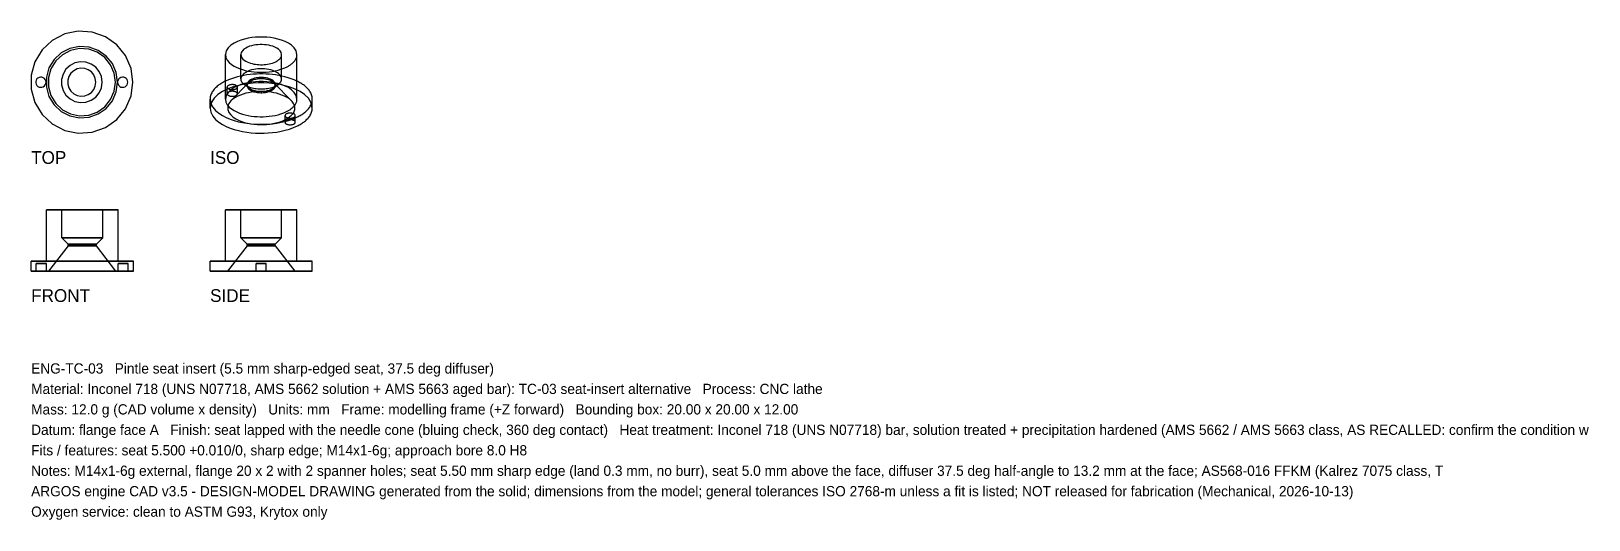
# Model space of a CAD drawing. Header units: millimetres. Extents: x 0 to 305, y -49 to 47.
import ezdxf

# ---------------------------------------------------------------- set-up
doc = ezdxf.new("R2010")
doc.units = ezdxf.units.MM
for name, color, linetype in [('FRONT_HIDDEN', 8, 'CONTINUOUS'), ('FRONT_VISIBLE', 7, 'Continuous'), ('ISO_HIDDEN', 8, 'CONTINUOUS'), ('ISO_VISIBLE', 7, 'Continuous'), ('SIDE_HIDDEN', 8, 'CONTINUOUS'), ('SIDE_VISIBLE', 7, 'Continuous'), ('TOP_HIDDEN', 8, 'CONTINUOUS'), ('TOP_VISIBLE', 7, 'Continuous')]:
    doc.layers.add(name, color=color, linetype=linetype)

msp = doc.modelspace()

# ---------------------------------------------------------------- linework, layer by layer
at = {"layer": 'FRONT_HIDDEN'}
for points in [[(17, 12), (16.39, 12), (15.78, 12), (15.17, 12), (14.57, 12), (13.96, 12), (13.35, 12), (12.74, 12), (12.13, 12), (11.52, 12), (10.91, 12), (10.3, 12), (9.7, 12), (9.09, 12), (8.48, 12), (7.87, 12), (7.26, 12), (6.65, 12), (6.04, 12), (5.43, 12), (4.83, 12), (4.22, 12), (3.61, 12), (3, 12)], [(14, 12), (13.65, 12), (13.3, 12), (12.96, 12), (12.61, 12), (12.26, 12), (11.91, 12), (11.57, 12), (11.22, 12), (10.87, 12), (10.52, 12), (10.17, 12), (9.83, 12), (9.48, 12), (9.13, 12), (8.78, 12), (8.43, 12), (8.09, 12), (7.74, 12), (7.39, 12), (7.04, 12), (6.7, 12), (6.35, 12), (6, 12)], [(6, 12), (6.35, 12), (6.7, 12), (7.04, 12), (7.39, 12), (7.74, 12), (8.09, 12), (8.43, 12), (8.78, 12), (9.13, 12), (9.48, 12), (9.83, 12), (10.17, 12), (10.52, 12), (10.87, 12), (11.22, 12), (11.57, 12), (11.91, 12), (12.26, 12), (12.61, 12), (12.96, 12), (13.3, 12), (13.65, 12), (14, 12)], [(6, 6.55), (6, 12)], [(14, 6.55), (14, 12)], [(14, 6.55), (13.65, 6.55), (13.3, 6.55), (12.96, 6.55), (12.61, 6.55), (12.26, 6.55), (11.91, 6.55), (11.57, 6.55), (11.22, 6.55), (10.87, 6.55), (10.52, 6.55), (10.17, 6.55), (9.83, 6.55), (9.48, 6.55), (9.13, 6.55), (8.78, 6.55), (8.43, 6.55), (8.09, 6.55), (7.74, 6.55), (7.39, 6.55), (7.04, 6.55), (6.7, 6.55), (6.35, 6.55), (6, 6.55)], [(6, 6.55), (6.35, 6.55), (6.7, 6.55), (7.04, 6.55), (7.39, 6.55), (7.74, 6.55), (8.09, 6.55), (8.43, 6.55), (8.78, 6.55), (9.13, 6.55), (9.48, 6.55), (9.83, 6.55), (10.17, 6.55), (10.52, 6.55), (10.87, 6.55), (11.22, 6.55), (11.57, 6.55), (11.91, 6.55), (12.26, 6.55), (12.61, 6.55), (12.96, 6.55), (13.3, 6.55), (13.65, 6.55), (14, 6.55)], [(7.25, 5.3), (6, 6.55)], [(12.75, 5.3), (14, 6.55)], [(7.25, 5), (3.42, 0)], [(12.75, 5.3), (12.51, 5.3), (12.27, 5.3), (12.03, 5.3), (11.79, 5.3), (11.55, 5.3), (11.32, 5.3), (11.08, 5.3), (10.84, 5.3), (10.6, 5.3), (10.36, 5.3), (10.12, 5.3), (9.88, 5.3), (9.64, 5.3), (9.4, 5.3), (9.16, 5.3), (8.92, 5.3), (8.68, 5.3), (8.45, 5.3), (8.21, 5.3), (7.97, 5.3), (7.73, 5.3), (7.49, 5.3), (7.25, 5.3)], [(7.25, 5.3), (7.49, 5.3), (7.73, 5.3), (7.97, 5.3), (8.21, 5.3), (8.45, 5.3), (8.68, 5.3), (8.92, 5.3), (9.16, 5.3), (9.4, 5.3), (9.64, 5.3), (9.88, 5.3), (10.12, 5.3), (10.36, 5.3), (10.6, 5.3), (10.84, 5.3), (11.08, 5.3), (11.32, 5.3), (11.55, 5.3), (11.79, 5.3), (12.03, 5.3), (12.27, 5.3), (12.51, 5.3), (12.75, 5.3)], [(7.25, 5), (7.25, 5.3)], [(12.75, 5), (12.51, 5), (12.27, 5), (12.03, 5), (11.79, 5), (11.55, 5), (11.32, 5), (11.08, 5), (10.84, 5), (10.6, 5), (10.36, 5), (10.12, 5), (9.88, 5), (9.64, 5), (9.4, 5), (9.16, 5), (8.92, 5), (8.68, 5), (8.45, 5), (8.21, 5), (7.97, 5), (7.73, 5), (7.49, 5), (7.25, 5)], [(7.25, 5), (7.49, 5), (7.73, 5), (7.97, 5), (8.21, 5), (8.45, 5), (8.68, 5), (8.92, 5), (9.16, 5), (9.4, 5), (9.64, 5), (9.88, 5), (10.12, 5), (10.36, 5), (10.6, 5), (10.84, 5), (11.08, 5), (11.32, 5), (11.55, 5), (11.79, 5), (12.03, 5), (12.27, 5), (12.51, 5), (12.75, 5)], [(12.75, 5), (12.75, 5.3)], [(16.58, 0), (12.75, 5)], [(20, 2), (19.13, 2), (18.26, 2), (17.39, 2), (16.52, 2), (15.65, 2), (14.78, 2), (13.91, 2), (13.04, 2), (12.17, 2), (11.3, 2), (10.43, 2), (9.57, 2), (8.7, 2), (7.83, 2), (6.96, 2), (6.09, 2), (5.22, 2), (4.35, 2), (3.48, 2), (2.61, 2), (1.74, 2), (0.87, 2), (0, 2)], [(20, 0), (19.13, 0), (18.26, 0), (17.39, 0), (16.52, 0), (15.65, 0), (14.78, 0), (13.91, 0), (13.04, 0), (12.17, 0), (11.3, 0), (10.43, 0), (9.57, 0), (8.7, 0), (7.83, 0), (6.96, 0), (6.09, 0), (5.22, 0), (4.35, 0), (3.48, 0), (2.61, 0), (1.74, 0), (0.87, 0), (0, 0)], [(3, 1.5), (2.91, 1.5), (2.83, 1.5), (2.74, 1.5), (2.65, 1.5), (2.57, 1.5), (2.48, 1.5), (2.39, 1.5), (2.3, 1.5), (2.22, 1.5), (2.13, 1.5), (2.04, 1.5), (1.96, 1.5), (1.87, 1.5), (1.78, 1.5), (1.7, 1.5), (1.61, 1.5), (1.52, 1.5), (1.43, 1.5), (1.35, 1.5), (1.26, 1.5), (1.17, 1.5), (1.09, 1.5), (1, 1.5)], [(1, 1.5), (1.09, 1.5), (1.17, 1.5), (1.26, 1.5), (1.35, 1.5), (1.43, 1.5), (1.52, 1.5), (1.61, 1.5), (1.7, 1.5), (1.78, 1.5), (1.87, 1.5), (1.96, 1.5), (2.04, 1.5), (2.13, 1.5), (2.22, 1.5), (2.3, 1.5), (2.39, 1.5), (2.48, 1.5), (2.57, 1.5), (2.65, 1.5), (2.74, 1.5), (2.83, 1.5), (2.91, 1.5), (3, 1.5)], [(1, 0), (1, 1.5)], [(3, 0), (2.91, 0), (2.83, 0), (2.74, 0), (2.65, 0), (2.57, 0), (2.48, 0), (2.39, 0), (2.3, 0), (2.22, 0), (2.13, 0), (2.04, 0), (1.96, 0), (1.87, 0), (1.78, 0), (1.7, 0), (1.61, 0), (1.52, 0), (1.43, 0), (1.35, 0), (1.26, 0), (1.17, 0), (1.09, 0), (1, 0)], [(1, 0), (1.09, 0), (1.17, 0), (1.26, 0), (1.35, 0), (1.43, 0), (1.52, 0), (1.61, 0), (1.7, 0), (1.78, 0), (1.87, 0), (1.96, 0), (2.04, 0), (2.13, 0), (2.22, 0), (2.3, 0), (2.39, 0), (2.48, 0), (2.57, 0), (2.65, 0), (2.74, 0), (2.83, 0), (2.91, 0), (3, 0)], [(17, 2), (16.39, 2), (15.78, 2), (15.17, 2), (14.57, 2), (13.96, 2), (13.35, 2), (12.74, 2), (12.13, 2), (11.52, 2), (10.91, 2), (10.3, 2), (9.7, 2), (9.09, 2), (8.48, 2), (7.87, 2), (7.26, 2), (6.65, 2), (6.04, 2), (5.43, 2), (4.83, 2), (4.22, 2), (3.61, 2), (3, 2)], [(3, 2), (3.61, 2), (4.22, 2), (4.83, 2), (5.43, 2), (6.04, 2), (6.65, 2), (7.26, 2), (7.87, 2), (8.48, 2), (9.09, 2), (9.7, 2), (10.3, 2), (10.91, 2), (11.52, 2), (12.13, 2), (12.74, 2), (13.35, 2), (13.96, 2), (14.57, 2), (15.17, 2), (15.78, 2), (16.39, 2), (17, 2)], [(3, 0), (3, 1.5)], [(16.58, 0), (16.01, 0), (15.43, 0), (14.86, 0), (14.29, 0), (13.72, 0), (13.15, 0), (12.57, 0), (12, 0), (11.43, 0), (10.86, 0), (10.29, 0), (9.71, 0), (9.14, 0), (8.57, 0), (8, 0), (7.43, 0), (6.85, 0), (6.28, 0), (5.71, 0), (5.14, 0), (4.57, 0), (3.99, 0), (3.42, 0)], [(3.42, 0), (3.99, 0), (4.57, 0), (5.14, 0), (5.71, 0), (6.28, 0), (6.85, 0), (7.43, 0), (8, 0), (8.57, 0), (9.14, 0), (9.71, 0), (10.29, 0), (10.86, 0), (11.43, 0), (12, 0), (12.57, 0), (13.15, 0), (13.72, 0), (14.29, 0), (14.86, 0), (15.43, 0), (16.01, 0), (16.58, 0)], [(19, 1.5), (18.91, 1.5), (18.83, 1.5), (18.74, 1.5), (18.65, 1.5), (18.57, 1.5), (18.48, 1.5), (18.39, 1.5), (18.3, 1.5), (18.22, 1.5), (18.13, 1.5), (18.04, 1.5), (17.96, 1.5), (17.87, 1.5), (17.78, 1.5), (17.7, 1.5), (17.61, 1.5), (17.52, 1.5), (17.43, 1.5), (17.35, 1.5), (17.26, 1.5), (17.17, 1.5), (17.09, 1.5), (17, 1.5)], [(17, 1.5), (17.09, 1.5), (17.17, 1.5), (17.26, 1.5), (17.35, 1.5), (17.43, 1.5), (17.52, 1.5), (17.61, 1.5), (17.7, 1.5), (17.78, 1.5), (17.87, 1.5), (17.96, 1.5), (18.04, 1.5), (18.13, 1.5), (18.22, 1.5), (18.3, 1.5), (18.39, 1.5), (18.48, 1.5), (18.57, 1.5), (18.65, 1.5), (18.74, 1.5), (18.83, 1.5), (18.91, 1.5), (19, 1.5)], [(17, 0), (17, 1.5)], [(19, 0), (18.91, 0), (18.83, 0), (18.74, 0), (18.65, 0), (18.57, 0), (18.48, 0), (18.39, 0), (18.3, 0), (18.22, 0), (18.13, 0), (18.04, 0), (17.96, 0), (17.87, 0), (17.78, 0), (17.7, 0), (17.61, 0), (17.52, 0), (17.43, 0), (17.35, 0), (17.26, 0), (17.17, 0), (17.09, 0), (17, 0)], [(17, 0), (17.09, 0), (17.17, 0), (17.26, 0), (17.35, 0), (17.43, 0), (17.52, 0), (17.61, 0), (17.7, 0), (17.78, 0), (17.87, 0), (17.96, 0), (18.04, 0), (18.13, 0), (18.22, 0), (18.3, 0), (18.39, 0), (18.48, 0), (18.57, 0), (18.65, 0), (18.74, 0), (18.83, 0), (18.91, 0), (19, 0)], [(19, 0), (19, 1.5)]]:
    msp.add_lwpolyline(points, dxfattribs=at)
at = {"layer": 'FRONT_VISIBLE'}
for points in [[(3, 12), (3.61, 12), (4.22, 12), (4.83, 12), (5.43, 12), (6.04, 12), (6.65, 12), (7.26, 12), (7.87, 12), (8.48, 12), (9.09, 12), (9.7, 12), (10.3, 12), (10.91, 12), (11.52, 12), (12.13, 12), (12.74, 12), (13.35, 12), (13.96, 12), (14.57, 12), (15.17, 12), (15.78, 12), (16.39, 12), (17, 12)], [(3, 2), (3, 12)], [(17, 2), (17, 12)], [(0, 2), (0.87, 2), (1.74, 2), (2.61, 2), (3.48, 2), (4.35, 2), (5.22, 2), (6.09, 2), (6.96, 2), (7.83, 2), (8.7, 2), (9.57, 2), (10.43, 2), (11.3, 2), (12.17, 2), (13.04, 2), (13.91, 2), (14.78, 2), (15.65, 2), (16.52, 2), (17.39, 2), (18.26, 2), (19.13, 2), (20, 2)], [(0, 0), (0, 2)], [(0, 0), (0.87, 0), (1.74, 0), (2.61, 0), (3.48, 0), (4.35, 0), (5.22, 0), (6.09, 0), (6.96, 0), (7.83, 0), (8.7, 0), (9.57, 0), (10.43, 0), (11.3, 0), (12.17, 0), (13.04, 0), (13.91, 0), (14.78, 0), (15.65, 0), (16.52, 0), (17.39, 0), (18.26, 0), (19.13, 0), (20, 0)], [(20, 0), (20, 2)]]:
    msp.add_lwpolyline(points, dxfattribs=at)
at = {"layer": 'ISO_HIDDEN'}
for points in [[(41, 37.62), (41, 42.37)], [(49, 37.62), (49, 42.37)], [(55, 31.92), (54.78, 32.94), (54.22, 33.82), (53.46, 34.54), (52.59, 35.13), (51.66, 35.6), (50.68, 35.97), (49.67, 36.27), (48.65, 36.51), (47.61, 36.67), (46.57, 36.78), (45.52, 36.84), (44.48, 36.84), (43.43, 36.78), (42.39, 36.67), (41.35, 36.51), (40.33, 36.27), (39.32, 35.97), (38.34, 35.6), (37.41, 35.13), (36.54, 34.54), (35.78, 33.82), (35.22, 32.94), (35, 31.92)], [(52, 37.18), (51.43, 37.43), (50.84, 37.66), (50.25, 37.85), (49.65, 38.02), (49.04, 38.17), (48.42, 38.29), (47.81, 38.39), (47.19, 38.47), (46.56, 38.53), (45.94, 38.56), (45.31, 38.58), (44.69, 38.58), (44.06, 38.56), (43.44, 38.53), (42.81, 38.47), (42.19, 38.39), (41.58, 38.29), (40.96, 38.17), (40.35, 38.02), (39.75, 37.85), (39.16, 37.66), (38.57, 37.43), (38, 37.18)], [(52, 33.66), (51.85, 34.38), (51.46, 34.99), (50.92, 35.5), (50.31, 35.91), (49.66, 36.23), (48.97, 36.5), (48.27, 36.71), (47.55, 36.87), (46.83, 36.99), (46.1, 37.07), (45.37, 37.1), (44.63, 37.1), (43.9, 37.07), (43.17, 36.99), (42.45, 36.87), (41.73, 36.71), (41.03, 36.5), (40.34, 36.23), (39.69, 35.91), (39.08, 35.5), (38.54, 34.99), (38.15, 34.38), (38, 33.66)], [(42.52, 36.86), (39.07, 33.32)], [(49, 37.62), (48.91, 38.03), (48.69, 38.38), (48.39, 38.67), (48.04, 38.9), (47.66, 39.09), (47.27, 39.24), (46.87, 39.36), (46.46, 39.46), (46.05, 39.52), (45.63, 39.57), (45.21, 39.59), (44.79, 39.59), (44.37, 39.57), (43.95, 39.52), (43.54, 39.46), (43.13, 39.36), (42.73, 39.24), (42.34, 39.09), (41.96, 38.9), (41.61, 38.67), (41.31, 38.38), (41.09, 38.03), (41, 37.62)], [(41, 37.62), (41, 37.56), (41.01, 37.5), (41.02, 37.45), (41.03, 37.39), (41.04, 37.33), (41.06, 37.27), (41.09, 37.22), (41.11, 37.16), (41.14, 37.11), (41.17, 37.06), (41.2, 37.01), (41.23, 36.96), (41.27, 36.91), (41.31, 36.87), (41.35, 36.82), (41.39, 36.78), (41.43, 36.74), (41.47, 36.7), (41.51, 36.66), (41.56, 36.62), (41.61, 36.58), (41.65, 36.54), (41.7, 36.51)], [(47.75, 36.53), (47.69, 36.81), (47.54, 37.06), (47.33, 37.26), (47.09, 37.42), (46.83, 37.55), (46.56, 37.65), (46.29, 37.73), (46, 37.8), (45.72, 37.84), (45.43, 37.87), (45.14, 37.89), (44.86, 37.89), (44.57, 37.87), (44.28, 37.84), (44, 37.8), (43.71, 37.73), (43.44, 37.65), (43.17, 37.55), (42.91, 37.42), (42.67, 37.26), (42.46, 37.06), (42.31, 36.81), (42.25, 36.53)], [(42.52, 36.86), (42.5, 36.84), (42.48, 36.82), (42.46, 36.8), (42.44, 36.77), (42.43, 36.75), (42.41, 36.73), (42.39, 36.7), (42.38, 36.68), (42.36, 36.66), (42.35, 36.63), (42.33, 36.61), (42.32, 36.58), (42.31, 36.55), (42.3, 36.53), (42.29, 36.5), (42.28, 36.47), (42.27, 36.44), (42.27, 36.42), (42.26, 36.39), (42.26, 36.36), (42.25, 36.33), (42.25, 36.3), (42.25, 36.27)], [(47.48, 36.86), (47.31, 37.01), (47.11, 37.14), (46.91, 37.25), (46.7, 37.34), (46.48, 37.41), (46.26, 37.48), (46.03, 37.53), (45.8, 37.57), (45.58, 37.6), (45.35, 37.62), (45.12, 37.63), (44.88, 37.63), (44.65, 37.62), (44.42, 37.6), (44.2, 37.57), (43.97, 37.53), (43.74, 37.48), (43.52, 37.41), (43.3, 37.34), (43.09, 37.25), (42.89, 37.14), (42.69, 37.01), (42.52, 36.86)], [(47.75, 36.27), (47.75, 36.3), (47.75, 36.33), (47.74, 36.36), (47.74, 36.39), (47.73, 36.42), (47.73, 36.44), (47.72, 36.47), (47.71, 36.5), (47.7, 36.53), (47.69, 36.55), (47.68, 36.58), (47.67, 36.61), (47.65, 36.63), (47.64, 36.66), (47.62, 36.68), (47.61, 36.7), (47.59, 36.73), (47.57, 36.75), (47.56, 36.77), (47.54, 36.8), (47.52, 36.82), (47.5, 36.84), (47.48, 36.86)], [(47.48, 36.86), (50.93, 33.32)], [(48.3, 36.51), (48.35, 36.54), (48.39, 36.58), (48.44, 36.62), (48.49, 36.66), (48.53, 36.7), (48.57, 36.74), (48.61, 36.78), (48.65, 36.82), (48.69, 36.87), (48.73, 36.91), (48.77, 36.96), (48.8, 37.01), (48.83, 37.06), (48.86, 37.11), (48.89, 37.16), (48.91, 37.22), (48.94, 37.27), (48.96, 37.33), (48.97, 37.39), (48.98, 37.45), (48.99, 37.5), (49, 37.56), (49, 37.62)], [(40.34, 36.01), (40.32, 36.11), (40.27, 36.2), (40.19, 36.27), (40.1, 36.33), (40.01, 36.38), (39.91, 36.42), (39.81, 36.45), (39.71, 36.47), (39.6, 36.49), (39.5, 36.5), (39.4, 36.5), (39.29, 36.5), (39.19, 36.5), (39.08, 36.49), (38.98, 36.47), (38.88, 36.45), (38.78, 36.42), (38.68, 36.38), (38.58, 36.33), (38.5, 36.27), (38.42, 36.2), (38.36, 36.11), (38.34, 36.01)], [(38.34, 36.01), (38.36, 35.93), (38.4, 35.86), (38.45, 35.79), (38.51, 35.74), (38.58, 35.69), (38.66, 35.65), (38.74, 35.62), (38.82, 35.59), (38.9, 35.57), (38.98, 35.55), (39.06, 35.54), (39.15, 35.53), (39.23, 35.52), (39.31, 35.52), (39.4, 35.52), (39.48, 35.52), (39.57, 35.53), (39.65, 35.54), (39.73, 35.56), (39.81, 35.58), (39.89, 35.6), (39.97, 35.63), (40.05, 35.66)], [(38.34, 34.71), (38.34, 36.01)], [(40.34, 34.71), (40.32, 34.81), (40.27, 34.9), (40.19, 34.97), (40.1, 35.03), (40.01, 35.07), (39.91, 35.11), (39.81, 35.14), (39.71, 35.17), (39.6, 35.18), (39.5, 35.19), (39.4, 35.2), (39.29, 35.2), (39.19, 35.19), (39.08, 35.18), (38.98, 35.17), (38.88, 35.14), (38.78, 35.11), (38.68, 35.07), (38.58, 35.03), (38.5, 34.97), (38.42, 34.9), (38.36, 34.81), (38.34, 34.71)], [(38.34, 34.71), (38.36, 34.62), (38.4, 34.55), (38.45, 34.49), (38.51, 34.43), (38.58, 34.39), (38.66, 34.35), (38.74, 34.32), (38.82, 34.29), (38.9, 34.27), (38.98, 34.25), (39.06, 34.23), (39.15, 34.22), (39.23, 34.22), (39.31, 34.21), (39.4, 34.22), (39.48, 34.22), (39.57, 34.23), (39.65, 34.24), (39.73, 34.25), (39.81, 34.27), (39.89, 34.3), (39.97, 34.32), (40.05, 34.36)], [(50.93, 33.32), (50.51, 33.69), (50.06, 33.99), (49.57, 34.25), (49.06, 34.47), (48.54, 34.65), (48.01, 34.8), (47.47, 34.92), (46.93, 35.02), (46.38, 35.09), (45.83, 35.14), (45.28, 35.16), (44.72, 35.16), (44.17, 35.14), (43.62, 35.09), (43.07, 35.02), (42.53, 34.92), (41.99, 34.8), (41.46, 34.65), (40.94, 34.47), (40.43, 34.25), (39.94, 33.99), (39.49, 33.69), (39.07, 33.32)], [(40.05, 35.66), (40.07, 35.67), (40.09, 35.68), (40.11, 35.69), (40.12, 35.7), (40.14, 35.72), (40.16, 35.73), (40.17, 35.74), (40.19, 35.75), (40.21, 35.76), (40.22, 35.78), (40.24, 35.79), (40.25, 35.81), (40.27, 35.82), (40.28, 35.84), (40.29, 35.86), (40.3, 35.87), (40.31, 35.89), (40.32, 35.91), (40.33, 35.93), (40.34, 35.95), (40.34, 35.97), (40.34, 35.99), (40.34, 36.01)], [(40.05, 34.36), (40.07, 34.37), (40.09, 34.38), (40.11, 34.39), (40.12, 34.4), (40.14, 34.41), (40.16, 34.42), (40.17, 34.43), (40.19, 34.45), (40.21, 34.46), (40.22, 34.47), (40.24, 34.49), (40.25, 34.5), (40.27, 34.52), (40.28, 34.53), (40.29, 34.55), (40.3, 34.57), (40.31, 34.59), (40.32, 34.61), (40.33, 34.63), (40.34, 34.65), (40.34, 34.67), (40.34, 34.69), (40.34, 34.71)], [(40.34, 34.71), (40.34, 36.01)], [(41.7, 36.51), (41.93, 36.36), (42.18, 36.23), (42.43, 36.11), (42.69, 36.02), (42.95, 35.93), (43.22, 35.86), (43.49, 35.8), (43.76, 35.75), (44.04, 35.71), (44.31, 35.68), (44.59, 35.66), (44.86, 35.65), (45.14, 35.65), (45.42, 35.66), (45.69, 35.68), (45.97, 35.71), (46.24, 35.75), (46.52, 35.8), (46.79, 35.86), (47.05, 35.93), (47.32, 36.02), (47.58, 36.12), (47.83, 36.23)], [(42.73, 35.77), (41.7, 36.51)], [(42.25, 36.53), (42.25, 36.49), (42.25, 36.45), (42.26, 36.41), (42.27, 36.37), (42.28, 36.33), (42.29, 36.29), (42.31, 36.26), (42.33, 36.22), (42.34, 36.18), (42.36, 36.15), (42.39, 36.11), (42.41, 36.08), (42.43, 36.05), (42.46, 36.02), (42.49, 35.98), (42.52, 35.95), (42.54, 35.93), (42.57, 35.9), (42.6, 35.87), (42.64, 35.84), (42.67, 35.82), (42.7, 35.79), (42.73, 35.77)], [(42.25, 36.27), (42.25, 36.53)], [(42.25, 36.27), (42.29, 36.05), (42.39, 35.84), (42.54, 35.67), (42.72, 35.52), (42.91, 35.39), (43.12, 35.29), (43.33, 35.2), (43.55, 35.12), (43.77, 35.06), (44, 35.01), (44.23, 34.97), (44.46, 34.95), (44.69, 34.93), (44.92, 34.92), (45.15, 34.92), (45.38, 34.93), (45.61, 34.95), (45.84, 34.98), (46.07, 35.03), (46.29, 35.08), (46.52, 35.14), (46.73, 35.22), (46.94, 35.32)], [(42.73, 35.77), (42.89, 35.67), (43.06, 35.58), (43.23, 35.5), (43.41, 35.43), (43.59, 35.37), (43.78, 35.32), (43.96, 35.28), (44.15, 35.25), (44.34, 35.22), (44.53, 35.2), (44.72, 35.19), (44.91, 35.18), (45.1, 35.18), (45.29, 35.19), (45.48, 35.2), (45.67, 35.22), (45.86, 35.25), (46.04, 35.28), (46.23, 35.32), (46.41, 35.37), (46.59, 35.43), (46.77, 35.5), (46.94, 35.58)], [(46.94, 35.32), (47, 35.34), (47.05, 35.37), (47.1, 35.4), (47.15, 35.43), (47.19, 35.46), (47.24, 35.49), (47.29, 35.52), (47.33, 35.56), (47.38, 35.59), (47.42, 35.63), (47.46, 35.67), (47.5, 35.71), (47.54, 35.75), (47.58, 35.8), (47.61, 35.85), (47.64, 35.89), (47.67, 35.94), (47.69, 36), (47.71, 36.05), (47.73, 36.1), (47.74, 36.16), (47.75, 36.22), (47.75, 36.27)], [(46.94, 35.58), (46.96, 35.58), (46.97, 35.59), (46.99, 35.6), (47, 35.61), (47.02, 35.61), (47.03, 35.62), (47.05, 35.63), (47.06, 35.64), (47.07, 35.65), (47.09, 35.65), (47.1, 35.66), (47.12, 35.67), (47.13, 35.68), (47.15, 35.69), (47.16, 35.7), (47.17, 35.7), (47.19, 35.71), (47.2, 35.72), (47.21, 35.73), (47.23, 35.74), (47.24, 35.75), (47.25, 35.76), (47.27, 35.77)], [(47.27, 35.77), (47.3, 35.79), (47.33, 35.82), (47.36, 35.84), (47.4, 35.87), (47.43, 35.9), (47.46, 35.93), (47.48, 35.95), (47.51, 35.98), (47.54, 36.02), (47.57, 36.05), (47.59, 36.08), (47.61, 36.11), (47.64, 36.15), (47.66, 36.18), (47.67, 36.22), (47.69, 36.26), (47.71, 36.29), (47.72, 36.33), (47.73, 36.37), (47.74, 36.41), (47.75, 36.45), (47.75, 36.49), (47.75, 36.53)], [(47.27, 35.77), (48.3, 36.51)], [(47.75, 36.27), (47.75, 36.53)], [(47.83, 36.23), (47.85, 36.24), (47.87, 36.25), (47.89, 36.26), (47.91, 36.27), (47.93, 36.28), (47.96, 36.3), (47.98, 36.31), (48, 36.32), (48.02, 36.33), (48.04, 36.34), (48.06, 36.35), (48.08, 36.37), (48.1, 36.38), (48.12, 36.39), (48.14, 36.4), (48.16, 36.42), (48.18, 36.43), (48.2, 36.44), (48.22, 36.45), (48.24, 36.47), (48.26, 36.48), (48.28, 36.49), (48.3, 36.51)], [(39.07, 33.32), (38.69, 32.84), (38.46, 32.26), (38.45, 31.64), (38.66, 31.06), (39.03, 30.56), (39.49, 30.15), (40.01, 29.81), (40.57, 29.53), (41.14, 29.3), (41.74, 29.11), (42.34, 28.96), (42.95, 28.84), (43.57, 28.76), (44.19, 28.71), (44.81, 28.68), (45.43, 28.69), (46.05, 28.72), (46.67, 28.79), (47.29, 28.88), (47.89, 29.01), (48.49, 29.18), (49.08, 29.38), (49.65, 29.63)], [(49.65, 29.63), (49.84, 29.72), (50.02, 29.83), (50.19, 29.93), (50.36, 30.05), (50.53, 30.17), (50.69, 30.3), (50.84, 30.43), (50.99, 30.58), (51.12, 30.74), (51.24, 30.9), (51.35, 31.08), (51.44, 31.26), (51.51, 31.46), (51.56, 31.66), (51.58, 31.86), (51.57, 32.07), (51.54, 32.27), (51.48, 32.47), (51.41, 32.66), (51.31, 32.84), (51.2, 33.01), (51.07, 33.17), (50.93, 33.32)], [(51.66, 30.44), (51.64, 30.54), (51.58, 30.63), (51.5, 30.7), (51.42, 30.76), (51.32, 30.81), (51.22, 30.85), (51.12, 30.88), (51.02, 30.9), (50.92, 30.92), (50.81, 30.93), (50.71, 30.93), (50.6, 30.93), (50.5, 30.93), (50.4, 30.92), (50.29, 30.9), (50.19, 30.88), (50.09, 30.85), (49.99, 30.81), (49.9, 30.76), (49.81, 30.7), (49.73, 30.63), (49.68, 30.54), (49.66, 30.44)], [(49.66, 30.44), (49.67, 30.36), (49.71, 30.28), (49.76, 30.22), (49.83, 30.17), (49.9, 30.12), (49.97, 30.08), (50.05, 30.05), (50.13, 30.02), (50.21, 30), (50.29, 29.98), (50.38, 29.97), (50.46, 29.96), (50.54, 29.95), (50.63, 29.95), (50.71, 29.95), (50.8, 29.95), (50.88, 29.96), (50.96, 29.97), (51.05, 29.99), (51.13, 30.01), (51.21, 30.03), (51.29, 30.06), (51.36, 30.09)], [(49.66, 29.14), (49.66, 30.44)], [(51.66, 29.14), (51.64, 29.24), (51.58, 29.33), (51.5, 29.4), (51.42, 29.46), (51.32, 29.5), (51.22, 29.54), (51.12, 29.57), (51.02, 29.59), (50.92, 29.61), (50.81, 29.62), (50.71, 29.63), (50.6, 29.63), (50.5, 29.62), (50.4, 29.61), (50.29, 29.59), (50.19, 29.57), (50.09, 29.54), (49.99, 29.5), (49.9, 29.46), (49.81, 29.4), (49.73, 29.33), (49.68, 29.24), (49.66, 29.14)], [(49.66, 29.14), (49.67, 29.05), (49.71, 28.98), (49.76, 28.92), (49.83, 28.86), (49.9, 28.82), (49.97, 28.78), (50.05, 28.74), (50.13, 28.72), (50.21, 28.7), (50.29, 28.68), (50.38, 28.66), (50.46, 28.65), (50.54, 28.65), (50.63, 28.64), (50.71, 28.64), (50.8, 28.65), (50.88, 28.66), (50.96, 28.67), (51.05, 28.68), (51.13, 28.7), (51.21, 28.73), (51.29, 28.75), (51.36, 28.79)], [(51.36, 30.09), (51.38, 30.1), (51.4, 30.11), (51.42, 30.12), (51.44, 30.13), (51.45, 30.14), (51.47, 30.16), (51.49, 30.17), (51.51, 30.18), (51.52, 30.19), (51.54, 30.21), (51.55, 30.22), (51.57, 30.24), (51.58, 30.25), (51.59, 30.27), (51.61, 30.29), (51.62, 30.3), (51.63, 30.32), (51.64, 30.34), (51.64, 30.36), (51.65, 30.38), (51.65, 30.4), (51.66, 30.42), (51.66, 30.44)], [(51.36, 28.79), (51.38, 28.8), (51.4, 28.81), (51.42, 28.82), (51.44, 28.83), (51.45, 28.84), (51.47, 28.85), (51.49, 28.86), (51.51, 28.88), (51.52, 28.89), (51.54, 28.9), (51.55, 28.92), (51.57, 28.93), (51.58, 28.95), (51.59, 28.96), (51.61, 28.98), (51.62, 29), (51.63, 29.02), (51.64, 29.04), (51.64, 29.05), (51.65, 29.07), (51.65, 29.09), (51.66, 29.12), (51.66, 29.14)], [(51.66, 29.14), (51.66, 30.44)]]:
    msp.add_lwpolyline(points, dxfattribs=at)
at = {"layer": 'ISO_VISIBLE'}
for points in [[(52, 42.37), (51.85, 43.08), (51.46, 43.7), (50.92, 44.2), (50.31, 44.61), (49.66, 44.94), (48.97, 45.2), (48.27, 45.41), (47.55, 45.58), (46.83, 45.69), (46.1, 45.77), (45.37, 45.81), (44.63, 45.81), (43.9, 45.77), (43.17, 45.69), (42.45, 45.58), (41.73, 45.41), (41.03, 45.2), (40.34, 44.94), (39.69, 44.61), (39.08, 44.2), (38.54, 43.7), (38.15, 43.08), (38, 42.37)], [(49, 42.37), (48.91, 42.77), (48.69, 43.13), (48.39, 43.42), (48.04, 43.65), (47.66, 43.84), (47.27, 43.99), (46.87, 44.11), (46.46, 44.2), (46.05, 44.27), (45.63, 44.31), (45.21, 44.33), (44.79, 44.33), (44.37, 44.31), (43.95, 44.27), (43.54, 44.2), (43.13, 44.11), (42.73, 43.99), (42.34, 43.84), (41.96, 43.65), (41.61, 43.42), (41.31, 43.13), (41.09, 42.77), (41, 42.37)], [(38, 42.37), (38.1, 41.79), (38.37, 41.27), (38.75, 40.82), (39.2, 40.44), (39.69, 40.12), (40.21, 39.85), (40.76, 39.63), (41.31, 39.44), (41.88, 39.28), (42.46, 39.16), (43.04, 39.06), (43.62, 38.99), (44.21, 38.94), (44.8, 38.92), (45.38, 38.92), (45.97, 38.95), (46.56, 39.01), (47.14, 39.08), (47.72, 39.19), (48.29, 39.33), (48.86, 39.49), (49.41, 39.69), (49.95, 39.93)], [(38, 33.66), (38, 42.37)], [(41, 42.37), (41.06, 42.04), (41.21, 41.74), (41.43, 41.48), (41.68, 41.27), (41.97, 41.08), (42.26, 40.93), (42.58, 40.8), (42.89, 40.69), (43.22, 40.6), (43.55, 40.53), (43.88, 40.48), (44.21, 40.44), (44.55, 40.41), (44.88, 40.4), (45.22, 40.4), (45.56, 40.42), (45.89, 40.45), (46.22, 40.49), (46.55, 40.55), (46.88, 40.63), (47.2, 40.72), (47.52, 40.84), (47.83, 40.97)], [(47.83, 40.97), (47.9, 41.01), (47.98, 41.05), (48.05, 41.09), (48.12, 41.13), (48.19, 41.18), (48.26, 41.22), (48.33, 41.27), (48.39, 41.32), (48.46, 41.38), (48.52, 41.43), (48.58, 41.49), (48.64, 41.55), (48.69, 41.61), (48.75, 41.68), (48.79, 41.74), (48.84, 41.81), (48.88, 41.89), (48.91, 41.96), (48.94, 42.04), (48.97, 42.12), (48.99, 42.2), (49, 42.28), (49, 42.37)], [(49.95, 39.93), (50.08, 39.99), (50.21, 40.06), (50.34, 40.13), (50.46, 40.21), (50.58, 40.29), (50.7, 40.37), (50.82, 40.45), (50.94, 40.54), (51.05, 40.63), (51.16, 40.73), (51.27, 40.83), (51.37, 40.93), (51.46, 41.04), (51.56, 41.16), (51.64, 41.28), (51.72, 41.4), (51.79, 41.53), (51.85, 41.66), (51.9, 41.79), (51.94, 41.93), (51.98, 42.08), (51.99, 42.22), (52, 42.37)], [(52, 33.66), (52, 42.37)], [(38, 37.18), (37.81, 37.08), (37.62, 36.99), (37.44, 36.88), (37.26, 36.78), (37.08, 36.67), (36.9, 36.55), (36.73, 36.43), (36.56, 36.3), (36.39, 36.17), (36.23, 36.03), (36.08, 35.89), (35.93, 35.73), (35.79, 35.58), (35.65, 35.41), (35.53, 35.24), (35.41, 35.06), (35.31, 34.88), (35.22, 34.69), (35.14, 34.49), (35.08, 34.29), (35.04, 34.08), (35.01, 33.87), (35, 33.66)], [(55, 33.66), (54.99, 33.87), (54.96, 34.08), (54.92, 34.29), (54.86, 34.49), (54.78, 34.69), (54.69, 34.88), (54.59, 35.06), (54.47, 35.24), (54.35, 35.41), (54.21, 35.58), (54.07, 35.73), (53.92, 35.89), (53.77, 36.03), (53.61, 36.17), (53.44, 36.3), (53.27, 36.43), (53.1, 36.55), (52.92, 36.67), (52.74, 36.78), (52.56, 36.88), (52.38, 36.99), (52.19, 37.08), (52, 37.18)], [(35, 33.66), (35.14, 32.84), (35.52, 32.09), (36.07, 31.45), (36.71, 30.91), (37.41, 30.45), (38.16, 30.07), (38.94, 29.75), (39.73, 29.48), (40.55, 29.25), (41.37, 29.08), (42.2, 28.94), (43.03, 28.84), (43.87, 28.77), (44.71, 28.74), (45.55, 28.75), (46.39, 28.79), (47.23, 28.86), (48.06, 28.97), (48.89, 29.13), (49.71, 29.32), (50.51, 29.55), (51.3, 29.84), (52.07, 30.18)], [(35, 31.92), (35, 33.66)], [(38, 33.66), (38.1, 33.08), (38.37, 32.56), (38.75, 32.11), (39.2, 31.74), (39.69, 31.42), (40.21, 31.15), (40.76, 30.92), (41.31, 30.73), (41.88, 30.58), (42.46, 30.45), (43.04, 30.35), (43.62, 30.28), (44.21, 30.24), (44.8, 30.22), (45.38, 30.22), (45.97, 30.25), (46.56, 30.3), (47.14, 30.38), (47.72, 30.49), (48.29, 30.62), (48.86, 30.79), (49.41, 30.99), (49.95, 31.23)], [(49.95, 31.23), (50.08, 31.29), (50.21, 31.36), (50.34, 31.43), (50.46, 31.51), (50.58, 31.58), (50.7, 31.66), (50.82, 31.75), (50.94, 31.84), (51.05, 31.93), (51.16, 32.03), (51.27, 32.13), (51.37, 32.23), (51.46, 32.34), (51.56, 32.45), (51.64, 32.57), (51.72, 32.7), (51.79, 32.82), (51.85, 32.95), (51.9, 33.09), (51.94, 33.23), (51.98, 33.37), (51.99, 33.52), (52, 33.66)], [(52.07, 30.18), (52.26, 30.27), (52.44, 30.37), (52.62, 30.47), (52.8, 30.58), (52.98, 30.69), (53.15, 30.81), (53.32, 30.93), (53.48, 31.06), (53.64, 31.19), (53.8, 31.32), (53.95, 31.47), (54.1, 31.62), (54.23, 31.77), (54.37, 31.94), (54.49, 32.1), (54.6, 32.28), (54.7, 32.46), (54.79, 32.65), (54.86, 32.85), (54.92, 33.04), (54.96, 33.25), (54.99, 33.45), (55, 33.66)], [(55, 31.92), (55, 33.66)], [(35, 31.92), (35.14, 31.1), (35.52, 30.35), (36.07, 29.71), (36.71, 29.17), (37.41, 28.71), (38.16, 28.33), (38.94, 28.01), (39.73, 27.74), (40.55, 27.51), (41.37, 27.33), (42.2, 27.2), (43.03, 27.09), (43.87, 27.03), (44.71, 27), (45.55, 27.01), (46.39, 27.05), (47.23, 27.12), (48.06, 27.23), (48.89, 27.39), (49.71, 27.58), (50.51, 27.81), (51.3, 28.1), (52.07, 28.44)], [(52.07, 28.44), (52.26, 28.53), (52.44, 28.63), (52.62, 28.73), (52.8, 28.84), (52.98, 28.95), (53.15, 29.07), (53.32, 29.19), (53.48, 29.32), (53.64, 29.45), (53.8, 29.58), (53.95, 29.73), (54.1, 29.88), (54.23, 30.03), (54.37, 30.2), (54.49, 30.36), (54.6, 30.54), (54.7, 30.72), (54.79, 30.91), (54.86, 31.1), (54.92, 31.3), (54.96, 31.51), (54.99, 31.71), (55, 31.92)]]:
    msp.add_lwpolyline(points, dxfattribs=at)
at = {"layer": 'SIDE_HIDDEN'}
for points in [[(52, 12), (51.39, 12), (50.78, 12), (50.17, 12), (49.57, 12), (48.96, 12), (48.35, 12), (47.74, 12), (47.13, 12), (46.52, 12), (45.91, 12), (45.3, 12), (44.7, 12), (44.09, 12), (43.48, 12), (42.87, 12), (42.26, 12), (41.65, 12), (41.04, 12), (40.43, 12), (39.83, 12), (39.22, 12), (38.61, 12), (38, 12)], [(49, 12), (48.65, 12), (48.3, 12), (47.96, 12), (47.61, 12), (47.26, 12), (46.91, 12), (46.57, 12), (46.22, 12), (45.87, 12), (45.52, 12), (45.17, 12), (44.83, 12), (44.48, 12), (44.13, 12), (43.78, 12), (43.43, 12), (43.09, 12), (42.74, 12), (42.39, 12), (42.04, 12), (41.7, 12), (41.35, 12), (41, 12)], [(41, 12), (41.17, 12), (41.35, 12), (41.52, 12), (41.7, 12), (41.87, 12), (42.04, 12), (42.22, 12), (42.39, 12), (42.57, 12), (42.74, 12), (42.91, 12), (43.09, 12), (43.26, 12), (43.43, 12), (43.61, 12), (43.78, 12), (43.96, 12), (44.13, 12), (44.3, 12), (44.48, 12), (44.65, 12), (44.83, 12), (45, 12)], [(41, 6.55), (41, 12)], [(45, 12), (45.17, 12), (45.35, 12), (45.52, 12), (45.7, 12), (45.87, 12), (46.04, 12), (46.22, 12), (46.39, 12), (46.57, 12), (46.74, 12), (46.91, 12), (47.09, 12), (47.26, 12), (47.43, 12), (47.61, 12), (47.78, 12), (47.96, 12), (48.13, 12), (48.3, 12), (48.48, 12), (48.65, 12), (48.83, 12), (49, 12)], [(49, 6.55), (49, 12)], [(49, 6.55), (48.65, 6.55), (48.3, 6.55), (47.96, 6.55), (47.61, 6.55), (47.26, 6.55), (46.91, 6.55), (46.57, 6.55), (46.22, 6.55), (45.87, 6.55), (45.52, 6.55), (45.17, 6.55), (44.83, 6.55), (44.48, 6.55), (44.13, 6.55), (43.78, 6.55), (43.43, 6.55), (43.09, 6.55), (42.74, 6.55), (42.39, 6.55), (42.04, 6.55), (41.7, 6.55), (41.35, 6.55), (41, 6.55)], [(41, 6.55), (41.17, 6.55), (41.35, 6.55), (41.52, 6.55), (41.7, 6.55), (41.87, 6.55), (42.04, 6.55), (42.22, 6.55), (42.39, 6.55), (42.57, 6.55), (42.74, 6.55), (42.91, 6.55), (43.09, 6.55), (43.26, 6.55), (43.43, 6.55), (43.61, 6.55), (43.78, 6.55), (43.96, 6.55), (44.13, 6.55), (44.3, 6.55), (44.48, 6.55), (44.65, 6.55), (44.83, 6.55), (45, 6.55)], [(42.25, 5.3), (41, 6.55)], [(45, 6.55), (45.17, 6.55), (45.35, 6.55), (45.52, 6.55), (45.7, 6.55), (45.87, 6.55), (46.04, 6.55), (46.22, 6.55), (46.39, 6.55), (46.57, 6.55), (46.74, 6.55), (46.91, 6.55), (47.09, 6.55), (47.26, 6.55), (47.43, 6.55), (47.61, 6.55), (47.78, 6.55), (47.96, 6.55), (48.13, 6.55), (48.3, 6.55), (48.48, 6.55), (48.65, 6.55), (48.83, 6.55), (49, 6.55)], [(47.75, 5.3), (49, 6.55)], [(42.25, 5), (38.42, 0)], [(47.75, 5.3), (47.51, 5.3), (47.27, 5.3), (47.03, 5.3), (46.79, 5.3), (46.55, 5.3), (46.32, 5.3), (46.08, 5.3), (45.84, 5.3), (45.6, 5.3), (45.36, 5.3), (45.12, 5.3), (44.88, 5.3), (44.64, 5.3), (44.4, 5.3), (44.16, 5.3), (43.92, 5.3), (43.68, 5.3), (43.45, 5.3), (43.21, 5.3), (42.97, 5.3), (42.73, 5.3), (42.49, 5.3), (42.25, 5.3)], [(42.25, 5.3), (42.37, 5.3), (42.49, 5.3), (42.61, 5.3), (42.73, 5.3), (42.85, 5.3), (42.97, 5.3), (43.09, 5.3), (43.21, 5.3), (43.33, 5.3), (43.45, 5.3), (43.57, 5.3), (43.68, 5.3), (43.8, 5.3), (43.92, 5.3), (44.04, 5.3), (44.16, 5.3), (44.28, 5.3), (44.4, 5.3), (44.52, 5.3), (44.64, 5.3), (44.76, 5.3), (44.88, 5.3), (45, 5.3)], [(42.25, 5), (42.25, 5.3)], [(47.75, 5), (47.51, 5), (47.27, 5), (47.03, 5), (46.79, 5), (46.55, 5), (46.32, 5), (46.08, 5), (45.84, 5), (45.6, 5), (45.36, 5), (45.12, 5), (44.88, 5), (44.64, 5), (44.4, 5), (44.16, 5), (43.92, 5), (43.68, 5), (43.45, 5), (43.21, 5), (42.97, 5), (42.73, 5), (42.49, 5), (42.25, 5)], [(42.25, 5), (42.37, 5), (42.49, 5), (42.61, 5), (42.73, 5), (42.85, 5), (42.97, 5), (43.09, 5), (43.21, 5), (43.33, 5), (43.45, 5), (43.57, 5), (43.68, 5), (43.8, 5), (43.92, 5), (44.04, 5), (44.16, 5), (44.28, 5), (44.4, 5), (44.52, 5), (44.64, 5), (44.76, 5), (44.88, 5), (45, 5)], [(45, 5.3), (45.12, 5.3), (45.24, 5.3), (45.36, 5.3), (45.48, 5.3), (45.6, 5.3), (45.72, 5.3), (45.84, 5.3), (45.96, 5.3), (46.08, 5.3), (46.2, 5.3), (46.32, 5.3), (46.43, 5.3), (46.55, 5.3), (46.67, 5.3), (46.79, 5.3), (46.91, 5.3), (47.03, 5.3), (47.15, 5.3), (47.27, 5.3), (47.39, 5.3), (47.51, 5.3), (47.63, 5.3), (47.75, 5.3)], [(45, 5), (45.12, 5), (45.24, 5), (45.36, 5), (45.48, 5), (45.6, 5), (45.72, 5), (45.84, 5), (45.96, 5), (46.08, 5), (46.2, 5), (46.32, 5), (46.43, 5), (46.55, 5), (46.67, 5), (46.79, 5), (46.91, 5), (47.03, 5), (47.15, 5), (47.27, 5), (47.39, 5), (47.51, 5), (47.63, 5), (47.75, 5)], [(47.75, 5), (47.75, 5.3)], [(47.75, 5), (51.58, 0)], [(55, 2), (54.13, 2), (53.26, 2), (52.39, 2), (51.52, 2), (50.65, 2), (49.78, 2), (48.91, 2), (48.04, 2), (47.17, 2), (46.3, 2), (45.43, 2), (44.57, 2), (43.7, 2), (42.83, 2), (41.96, 2), (41.09, 2), (40.22, 2), (39.35, 2), (38.48, 2), (37.61, 2), (36.74, 2), (35.87, 2), (35, 2)], [(55, 0), (54.13, 0), (53.26, 0), (52.39, 0), (51.52, 0), (50.65, 0), (49.78, 0), (48.91, 0), (48.04, 0), (47.17, 0), (46.3, 0), (45.43, 0), (44.57, 0), (43.7, 0), (42.83, 0), (41.96, 0), (41.09, 0), (40.22, 0), (39.35, 0), (38.48, 0), (37.61, 0), (36.74, 0), (35.87, 0), (35, 0)], [(52, 2), (51.39, 2), (50.78, 2), (50.17, 2), (49.57, 2), (48.96, 2), (48.35, 2), (47.74, 2), (47.13, 2), (46.52, 2), (45.91, 2), (45.3, 2), (44.7, 2), (44.09, 2), (43.48, 2), (42.87, 2), (42.26, 2), (41.65, 2), (41.04, 2), (40.43, 2), (39.83, 2), (39.22, 2), (38.61, 2), (38, 2)], [(38, 2), (38.3, 2), (38.61, 2), (38.91, 2), (39.22, 2), (39.52, 2), (39.83, 2), (40.13, 2), (40.43, 2), (40.74, 2), (41.04, 2), (41.35, 2), (41.65, 2), (41.96, 2), (42.26, 2), (42.57, 2), (42.87, 2), (43.17, 2), (43.48, 2), (43.78, 2), (44.09, 2), (44.39, 2), (44.7, 2), (45, 2)], [(51.58, 0), (51.01, 0), (50.43, 0), (49.86, 0), (49.29, 0), (48.72, 0), (48.15, 0), (47.57, 0), (47, 0), (46.43, 0), (45.86, 0), (45.29, 0), (44.71, 0), (44.14, 0), (43.57, 0), (43, 0), (42.43, 0), (41.85, 0), (41.28, 0), (40.71, 0), (40.14, 0), (39.57, 0), (38.99, 0), (38.42, 0)], [(38.42, 0), (38.71, 0), (38.99, 0), (39.28, 0), (39.57, 0), (39.85, 0), (40.14, 0), (40.42, 0), (40.71, 0), (41, 0), (41.28, 0), (41.57, 0), (41.85, 0), (42.14, 0), (42.43, 0), (42.71, 0), (43, 0), (43.28, 0), (43.57, 0), (43.86, 0), (44.14, 0), (44.43, 0), (44.71, 0), (45, 0)], [(46, 1.5), (45.91, 1.5), (45.83, 1.5), (45.74, 1.5), (45.65, 1.5), (45.57, 1.5), (45.48, 1.5), (45.39, 1.5), (45.3, 1.5), (45.22, 1.5), (45.13, 1.5), (45.04, 1.5), (44.96, 1.5), (44.87, 1.5), (44.78, 1.5), (44.7, 1.5), (44.61, 1.5), (44.52, 1.5), (44.43, 1.5), (44.35, 1.5), (44.26, 1.5), (44.17, 1.5), (44.09, 1.5), (44, 1.5)], [(44, 1.5), (44.04, 1.5), (44.09, 1.5), (44.13, 1.5), (44.17, 1.5), (44.22, 1.5), (44.26, 1.5), (44.3, 1.5), (44.35, 1.5), (44.39, 1.5), (44.43, 1.5), (44.48, 1.5), (44.52, 1.5), (44.57, 1.5), (44.61, 1.5), (44.65, 1.5), (44.7, 1.5), (44.74, 1.5), (44.78, 1.5), (44.83, 1.5), (44.87, 1.5), (44.91, 1.5), (44.96, 1.5), (45, 1.5)], [(46, 1.5), (45.91, 1.5), (45.83, 1.5), (45.74, 1.5), (45.65, 1.5), (45.57, 1.5), (45.48, 1.5), (45.39, 1.5), (45.3, 1.5), (45.22, 1.5), (45.13, 1.5), (45.04, 1.5), (44.96, 1.5), (44.87, 1.5), (44.78, 1.5), (44.7, 1.5), (44.61, 1.5), (44.52, 1.5), (44.43, 1.5), (44.35, 1.5), (44.26, 1.5), (44.17, 1.5), (44.09, 1.5), (44, 1.5)], [(44, 1.5), (44.04, 1.5), (44.09, 1.5), (44.13, 1.5), (44.17, 1.5), (44.22, 1.5), (44.26, 1.5), (44.3, 1.5), (44.35, 1.5), (44.39, 1.5), (44.43, 1.5), (44.48, 1.5), (44.52, 1.5), (44.57, 1.5), (44.61, 1.5), (44.65, 1.5), (44.7, 1.5), (44.74, 1.5), (44.78, 1.5), (44.83, 1.5), (44.87, 1.5), (44.91, 1.5), (44.96, 1.5), (45, 1.5)], [(44, 0), (44, 1.5)], [(44, 0), (44, 1.5)], [(46, 0), (45.91, 0), (45.83, 0), (45.74, 0), (45.65, 0), (45.57, 0), (45.48, 0), (45.39, 0), (45.3, 0), (45.22, 0), (45.13, 0), (45.04, 0), (44.96, 0), (44.87, 0), (44.78, 0), (44.7, 0), (44.61, 0), (44.52, 0), (44.43, 0), (44.35, 0), (44.26, 0), (44.17, 0), (44.09, 0), (44, 0)], [(44, 0), (44.04, 0), (44.09, 0), (44.13, 0), (44.17, 0), (44.22, 0), (44.26, 0), (44.3, 0), (44.35, 0), (44.39, 0), (44.43, 0), (44.48, 0), (44.52, 0), (44.57, 0), (44.61, 0), (44.65, 0), (44.7, 0), (44.74, 0), (44.78, 0), (44.83, 0), (44.87, 0), (44.91, 0), (44.96, 0), (45, 0)], [(46, 0), (45.91, 0), (45.83, 0), (45.74, 0), (45.65, 0), (45.57, 0), (45.48, 0), (45.39, 0), (45.3, 0), (45.22, 0), (45.13, 0), (45.04, 0), (44.96, 0), (44.87, 0), (44.78, 0), (44.7, 0), (44.61, 0), (44.52, 0), (44.43, 0), (44.35, 0), (44.26, 0), (44.17, 0), (44.09, 0), (44, 0)], [(44, 0), (44.04, 0), (44.09, 0), (44.13, 0), (44.17, 0), (44.22, 0), (44.26, 0), (44.3, 0), (44.35, 0), (44.39, 0), (44.43, 0), (44.48, 0), (44.52, 0), (44.57, 0), (44.61, 0), (44.65, 0), (44.7, 0), (44.74, 0), (44.78, 0), (44.83, 0), (44.87, 0), (44.91, 0), (44.96, 0), (45, 0)], [(45, 2), (45.3, 2), (45.61, 2), (45.91, 2), (46.22, 2), (46.52, 2), (46.83, 2), (47.13, 2), (47.43, 2), (47.74, 2), (48.04, 2), (48.35, 2), (48.65, 2), (48.96, 2), (49.26, 2), (49.57, 2), (49.87, 2), (50.17, 2), (50.48, 2), (50.78, 2), (51.09, 2), (51.39, 2), (51.7, 2), (52, 2)], [(45, 1.5), (45.04, 1.5), (45.09, 1.5), (45.13, 1.5), (45.17, 1.5), (45.22, 1.5), (45.26, 1.5), (45.3, 1.5), (45.35, 1.5), (45.39, 1.5), (45.43, 1.5), (45.48, 1.5), (45.52, 1.5), (45.57, 1.5), (45.61, 1.5), (45.65, 1.5), (45.7, 1.5), (45.74, 1.5), (45.78, 1.5), (45.83, 1.5), (45.87, 1.5), (45.91, 1.5), (45.96, 1.5), (46, 1.5)], [(45, 1.5), (45.04, 1.5), (45.09, 1.5), (45.13, 1.5), (45.17, 1.5), (45.22, 1.5), (45.26, 1.5), (45.3, 1.5), (45.35, 1.5), (45.39, 1.5), (45.43, 1.5), (45.48, 1.5), (45.52, 1.5), (45.57, 1.5), (45.61, 1.5), (45.65, 1.5), (45.7, 1.5), (45.74, 1.5), (45.78, 1.5), (45.83, 1.5), (45.87, 1.5), (45.91, 1.5), (45.96, 1.5), (46, 1.5)], [(45, 0), (45.04, 0), (45.09, 0), (45.13, 0), (45.17, 0), (45.22, 0), (45.26, 0), (45.3, 0), (45.35, 0), (45.39, 0), (45.43, 0), (45.48, 0), (45.52, 0), (45.57, 0), (45.61, 0), (45.65, 0), (45.7, 0), (45.74, 0), (45.78, 0), (45.83, 0), (45.87, 0), (45.91, 0), (45.96, 0), (46, 0)], [(45, 0), (45.29, 0), (45.57, 0), (45.86, 0), (46.14, 0), (46.43, 0), (46.72, 0), (47, 0), (47.29, 0), (47.57, 0), (47.86, 0), (48.15, 0), (48.43, 0), (48.72, 0), (49, 0), (49.29, 0), (49.58, 0), (49.86, 0), (50.15, 0), (50.43, 0), (50.72, 0), (51.01, 0), (51.29, 0), (51.58, 0)], [(45, 0), (45.04, 0), (45.09, 0), (45.13, 0), (45.17, 0), (45.22, 0), (45.26, 0), (45.3, 0), (45.35, 0), (45.39, 0), (45.43, 0), (45.48, 0), (45.52, 0), (45.57, 0), (45.61, 0), (45.65, 0), (45.7, 0), (45.74, 0), (45.78, 0), (45.83, 0), (45.87, 0), (45.91, 0), (45.96, 0), (46, 0)], [(46, 0), (46, 1.5)], [(46, 0), (46, 1.5)]]:
    msp.add_lwpolyline(points, dxfattribs=at)
at = {"layer": 'SIDE_VISIBLE'}
for points in [[(38, 12), (38.3, 12), (38.61, 12), (38.91, 12), (39.22, 12), (39.52, 12), (39.83, 12), (40.13, 12), (40.43, 12), (40.74, 12), (41.04, 12), (41.35, 12), (41.65, 12), (41.96, 12), (42.26, 12), (42.57, 12), (42.87, 12), (43.17, 12), (43.48, 12), (43.78, 12), (44.09, 12), (44.39, 12), (44.7, 12), (45, 12)], [(38, 2), (38, 12)], [(45, 12), (45.3, 12), (45.61, 12), (45.91, 12), (46.22, 12), (46.52, 12), (46.83, 12), (47.13, 12), (47.43, 12), (47.74, 12), (48.04, 12), (48.35, 12), (48.65, 12), (48.96, 12), (49.26, 12), (49.57, 12), (49.87, 12), (50.17, 12), (50.48, 12), (50.78, 12), (51.09, 12), (51.39, 12), (51.7, 12), (52, 12)], [(52, 2), (52, 12)], [(35, 2), (35.43, 2), (35.87, 2), (36.3, 2), (36.74, 2), (37.17, 2), (37.61, 2), (38.04, 2), (38.48, 2), (38.91, 2), (39.35, 2), (39.78, 2), (40.22, 2), (40.65, 2), (41.09, 2), (41.52, 2), (41.96, 2), (42.39, 2), (42.83, 2), (43.26, 2), (43.7, 2), (44.13, 2), (44.57, 2), (45, 2)], [(35, 0), (35, 2)], [(35, 0), (35.43, 0), (35.87, 0), (36.3, 0), (36.74, 0), (37.17, 0), (37.61, 0), (38.04, 0), (38.48, 0), (38.91, 0), (39.35, 0), (39.78, 0), (40.22, 0), (40.65, 0), (41.09, 0), (41.52, 0), (41.96, 0), (42.39, 0), (42.83, 0), (43.26, 0), (43.7, 0), (44.13, 0), (44.57, 0), (45, 0)], [(45, 2), (45.43, 2), (45.87, 2), (46.3, 2), (46.74, 2), (47.17, 2), (47.61, 2), (48.04, 2), (48.48, 2), (48.91, 2), (49.35, 2), (49.78, 2), (50.22, 2), (50.65, 2), (51.09, 2), (51.52, 2), (51.96, 2), (52.39, 2), (52.83, 2), (53.26, 2), (53.7, 2), (54.13, 2), (54.57, 2), (55, 2)], [(45, 0), (45.43, 0), (45.87, 0), (46.3, 0), (46.74, 0), (47.17, 0), (47.61, 0), (48.04, 0), (48.48, 0), (48.91, 0), (49.35, 0), (49.78, 0), (50.22, 0), (50.65, 0), (51.09, 0), (51.52, 0), (51.96, 0), (52.39, 0), (52.83, 0), (53.26, 0), (53.7, 0), (54.13, 0), (54.57, 0), (55, 0)], [(55, 0), (55, 2)]]:
    msp.add_lwpolyline(points, dxfattribs=at)
at = {"layer": 'TOP_HIDDEN'}
for points in [[(19.91, 36.98), (19.54, 39.67), (18.45, 42.17), (16.73, 44.29), (14.51, 45.86), (11.94, 46.77), (9.22, 46.95), (6.56, 46.4), (4.14, 45.15), (2.15, 43.29), (0.73, 40.96), (0, 38.34), (0, 35.62), (0.73, 32.99), (2.15, 30.67), (4.14, 28.81), (6.56, 27.55), (9.22, 27), (11.94, 27.19), (14.51, 28.1), (16.73, 29.67), (18.45, 31.78), (19.54, 34.28), (19.91, 36.98)], [(16.91, 36.98), (16.65, 38.87), (15.89, 40.61), (14.68, 42.09), (13.13, 43.19), (11.33, 43.83), (9.43, 43.96), (7.56, 43.57), (5.87, 42.7), (4.48, 41.39), (3.49, 39.77), (2.97, 37.93), (2.97, 36.02), (3.49, 34.19), (4.48, 32.56), (5.87, 31.26), (7.56, 30.38), (9.43, 29.99), (11.33, 30.12), (13.13, 30.76), (14.68, 31.86), (15.89, 33.34), (16.65, 35.09), (16.91, 36.98)], [(16.49, 36.98), (16.24, 38.75), (15.53, 40.4), (14.4, 41.78), (12.93, 42.82), (11.25, 43.42), (9.46, 43.54), (7.7, 43.18), (6.11, 42.35), (4.8, 41.13), (3.87, 39.6), (3.39, 37.87), (3.39, 36.08), (3.87, 34.36), (4.8, 32.82), (6.11, 31.6), (7.7, 30.78), (9.46, 30.41), (11.25, 30.54), (12.93, 31.14), (14.4, 32.17), (15.53, 33.56), (16.24, 35.2), (16.49, 36.98)], [(13.91, 36.98), (13.76, 38.06), (13.32, 39.06), (12.64, 39.9), (11.75, 40.53), (10.72, 40.89), (9.63, 40.97), (8.57, 40.75), (7.6, 40.24), (6.8, 39.5), (6.24, 38.57), (5.94, 37.52), (5.94, 36.43), (6.24, 35.38), (6.8, 34.45), (7.6, 33.71), (8.57, 33.21), (9.63, 32.99), (10.72, 33.06), (11.75, 33.43), (12.64, 34.05), (13.32, 34.9), (13.76, 35.9), (13.91, 36.98)], [(12.66, 36.98), (12.55, 37.72), (12.26, 38.41), (11.78, 38.99), (11.17, 39.42), (10.47, 39.67), (9.72, 39.72), (8.99, 39.57), (8.32, 39.22), (7.77, 38.71), (7.38, 38.07), (7.18, 37.35), (7.18, 36.6), (7.38, 35.88), (7.77, 35.24), (8.32, 34.73), (8.99, 34.39), (9.72, 34.23), (10.47, 34.28), (11.17, 34.54), (11.78, 34.97), (12.26, 35.55), (12.55, 36.23), (12.66, 36.98)], [(2.91, 36.98), (2.87, 37.25), (2.76, 37.5), (2.59, 37.71), (2.37, 37.86), (2.11, 37.96), (1.84, 37.97), (1.57, 37.92), (1.33, 37.79), (1.13, 37.61), (0.99, 37.38), (0.92, 37.11), (0.92, 36.84), (0.99, 36.58), (1.13, 36.35), (1.33, 36.16), (1.57, 36.03), (1.84, 35.98), (2.11, 36), (2.37, 36.09), (2.59, 36.25), (2.76, 36.46), (2.87, 36.71), (2.91, 36.98)], [(2.91, 36.98), (2.87, 37.25), (2.76, 37.5), (2.59, 37.71), (2.37, 37.86), (2.11, 37.96), (1.84, 37.97), (1.57, 37.92), (1.33, 37.79), (1.13, 37.61), (0.99, 37.38), (0.92, 37.11), (0.92, 36.84), (0.99, 36.58), (1.13, 36.35), (1.33, 36.16), (1.57, 36.03), (1.84, 35.98), (2.11, 36), (2.37, 36.09), (2.59, 36.25), (2.76, 36.46), (2.87, 36.71), (2.91, 36.98)], [(18.91, 36.98), (18.87, 37.25), (18.76, 37.5), (18.59, 37.71), (18.37, 37.86), (18.11, 37.96), (17.84, 37.97), (17.57, 37.92), (17.33, 37.79), (17.13, 37.61), (16.99, 37.38), (16.92, 37.11), (16.92, 36.84), (16.99, 36.58), (17.13, 36.35), (17.33, 36.16), (17.57, 36.03), (17.84, 35.98), (18.11, 36), (18.37, 36.09), (18.59, 36.25), (18.76, 36.46), (18.87, 36.71), (18.91, 36.98)], [(18.91, 36.98), (18.87, 37.25), (18.76, 37.5), (18.59, 37.71), (18.37, 37.86), (18.11, 37.96), (17.84, 37.97), (17.57, 37.92), (17.33, 37.79), (17.13, 37.61), (16.99, 37.38), (16.92, 37.11), (16.92, 36.84), (16.99, 36.58), (17.13, 36.35), (17.33, 36.16), (17.57, 36.03), (17.84, 35.98), (18.11, 36), (18.37, 36.09), (18.59, 36.25), (18.76, 36.46), (18.87, 36.71), (18.91, 36.98)]]:
    msp.add_lwpolyline(points, dxfattribs=at)
at = {"layer": 'TOP_VISIBLE'}
for points in [[(19.91, 36.98), (19.54, 39.67), (18.45, 42.17), (16.73, 44.29), (14.51, 45.86), (11.94, 46.77), (9.22, 46.95), (6.56, 46.4), (4.14, 45.15), (2.15, 43.29), (0.73, 40.96), (0, 38.34), (0, 35.62), (0.73, 32.99), (2.15, 30.67), (4.14, 28.81), (6.56, 27.55), (9.22, 27), (11.94, 27.19), (14.51, 28.1), (16.73, 29.67), (18.45, 31.78), (19.54, 34.28), (19.91, 36.98)], [(16.91, 36.98), (16.65, 38.87), (15.89, 40.61), (14.68, 42.09), (13.13, 43.19), (11.33, 43.83), (9.43, 43.96), (7.56, 43.57), (5.87, 42.7), (4.48, 41.39), (3.49, 39.77), (2.97, 37.93), (2.97, 36.02), (3.49, 34.19), (4.48, 32.56), (5.87, 31.26), (7.56, 30.38), (9.43, 29.99), (11.33, 30.12), (13.13, 30.76), (14.68, 31.86), (15.89, 33.34), (16.65, 35.09), (16.91, 36.98)], [(13.91, 36.98), (13.76, 38.06), (13.32, 39.06), (12.64, 39.9), (11.75, 40.53), (10.72, 40.89), (9.63, 40.97), (8.57, 40.75), (7.6, 40.24), (6.8, 39.5), (6.24, 38.57), (5.94, 37.52), (5.94, 36.43), (6.24, 35.38), (6.8, 34.45), (7.6, 33.71), (8.57, 33.21), (9.63, 32.99), (10.72, 33.06), (11.75, 33.43), (12.64, 34.05), (13.32, 34.9), (13.76, 35.9), (13.91, 36.98)], [(12.66, 36.98), (12.55, 37.72), (12.26, 38.41), (11.78, 38.99), (11.17, 39.42), (10.47, 39.67), (9.72, 39.72), (8.99, 39.57), (8.32, 39.22), (7.77, 38.71), (7.38, 38.07), (7.18, 37.35), (7.18, 36.6), (7.38, 35.88), (7.77, 35.24), (8.32, 34.73), (8.99, 34.39), (9.72, 34.23), (10.47, 34.28), (11.17, 34.54), (11.78, 34.97), (12.26, 35.55), (12.55, 36.23), (12.66, 36.98)]]:
    msp.add_lwpolyline(points, dxfattribs=at)

# ---------------------------------------------------------------- texts
for s, p in [('ENG-TC-03   Pintle seat insert (5.5 mm sharp-edged seat, 37.5 deg diffuser)', (0, -20)), ('Material: Inconel 718 (UNS N07718, AMS 5662 solution + AMS 5663 aged bar): TC-03 seat-insert alternative   Process: CNC lathe', (0, -24)), ('Mass: 12.0 g (CAD volume x density)   Units: mm   Frame: modelling frame (+Z forward)   Bounding box: 20.00 x 20.00 x 12.00', (0, -28)), ('Datum: flange face A   Finish: seat lapped with the needle cone (bluing check, 360 deg contact)   Heat treatment: Inconel 718 (UNS N07718) bar, solution treated + precipitation hardened (AMS 5662 / AMS 5663 class, AS RECALLED: confirm the condition w', (0, -32)), ('Fits / features: seat 5.500 +0.010/0, sharp edge; M14x1-6g; approach bore 8.0 H8', (0, -36)), ('Notes: M14x1-6g external, flange 20 x 2 with 2 spanner holes; seat 5.50 mm sharp edge (land 0.3 mm, no burr), seat 5.0 mm above the face, diffuser 37.5 deg half-angle to 13.2 mm at the face; AS568-016 FFKM (Kalrez 7075 class, T', (0, -40)), ('ARGOS engine CAD v3.5 - DESIGN-MODEL DRAWING generated from the solid; dimensions from the model; general tolerances ISO 2768-m unless a fit is listed; NOT released for fabrication (Mechanical, 2026-10-13)', (0, -44)), ('Oxygen service: clean to ASTM G93, Krytox only', (0, -48))]:
    msp.add_text(s, height=2).set_placement(p)
at = {"layer": 'FRONT_VISIBLE'}
msp.add_text('FRONT', height=2.5, dxfattribs=at).set_placement((0, -6))
at = {"layer": 'ISO_VISIBLE'}
msp.add_text('ISO', height=2.5, dxfattribs=at).set_placement((35, 21))
at = {"layer": 'SIDE_VISIBLE'}
msp.add_text('SIDE', height=2.5, dxfattribs=at).set_placement((35, -6))
at = {"layer": 'TOP_VISIBLE'}
msp.add_text('TOP', height=2.5, dxfattribs=at).set_placement((0, 21))

doc.saveas('drawing.dxf')
